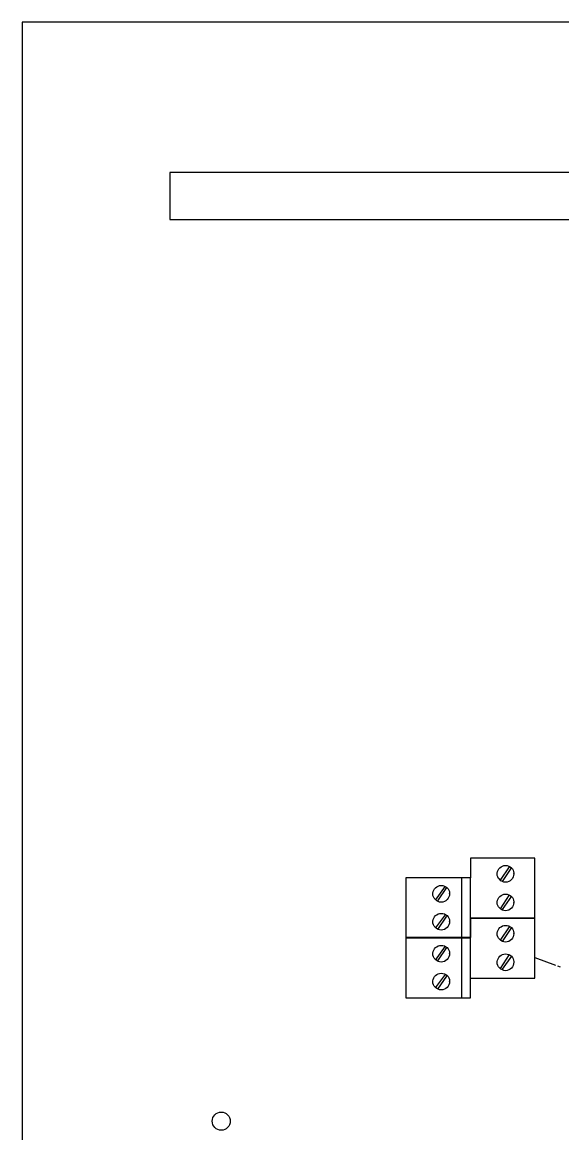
# Model space of a CAD drawing. Header units: metres. Extents: x 0 to 595, y 0 to 842.
# Drawn here: x 0 to 207.3, y 415.8 to 842 of the extents above; entities that cross this region are included whole.
import ezdxf

# ---------------------------------------------------------------- set-up
doc = ezdxf.new("R2010")
doc.units = ezdxf.units.M
doc.layers.add('BORDER', color=2, linetype='Continuous')
doc.layers.add('SCHEMATICS', color=7, linetype='Continuous')

msp = doc.modelspace()

# ---------------------------------------------------------------- linework, layer by layer
at = {"layer": 'BORDER', "color": 2}
msp.add_lwpolyline([(0, 0), (595, 0), (595, 842), (0, 842), (0, 0)], dxfattribs=at)
at = {"layer": 'SCHEMATICS', "color": 7}
for p, q in [((196.58, 521.43), (171.99, 521.43)), ((171.99, 521.43), (171.99, 513.96)), ((196.58, 521.43), (171.99, 521.43)), ((171.99, 521.43), (171.99, 513.96)), ((196.58, 498.45), (196.58, 521.43)), ((196.58, 498.45), (196.58, 521.43)), ((183.46, 513.04), (186.93, 518.11)), ((184.26, 512.5), (187.73, 517.84)), ((171.99, 513.96), (147.13, 513.96)), ((147.13, 513.96), (147.13, 490.91)), ((147.13, 513.96), (147.13, 490.91)), ((171.99, 513.96), (147.13, 513.96)), ((168.58, 490.91), (168.58, 513.96)), ((171.99, 490.91), (171.99, 513.96)), ((182.12, 515.44), (182.12, 515.71)), ((188.53, 515.71), (188.53, 515.44)), ((157.47, 507.78), (157.47, 508.05)), ((158.54, 505.37), (162.28, 510.72)), ((159.34, 505.11), (162.81, 510.18)), ((163.88, 508.05), (163.88, 507.78)), ((183.46, 502.08), (186.93, 507.42)), ((182.12, 504.48), (182.12, 504.75)), ((184.26, 501.81), (187.74, 506.89)), ((188.53, 504.75), (188.53, 504.48)), ((158.54, 494.68), (162.28, 499.76)), ((159.34, 494.15), (162.81, 499.22)), ((157.47, 497.09), (157.47, 497.35)), ((163.88, 497.35), (163.88, 497.09)), ((196.58, 498.47), (171.99, 498.47)), ((171.99, 498.47), (171.99, 491)), ((196.58, 498.47), (171.99, 498.47)), ((171.99, 498.47), (171.99, 491)), ((171.99, 490.91), (171.99, 498.45)), ((171.99, 498.45), (196.58, 498.45)), ((171.99, 498.45), (196.58, 498.45)), ((183.46, 490.08), (186.93, 495.15)), ((184.26, 489.54), (187.74, 494.88)), ((196.58, 475.48), (196.58, 498.47)), ((196.58, 475.48), (196.58, 498.47)), ((171.99, 491), (147.13, 491)), ((147.13, 491), (147.13, 467.95)), ((147.13, 491), (147.13, 467.95)), ((171.99, 491), (147.13, 491)), ((147.13, 490.91), (171.99, 490.91)), ((147.13, 490.91), (171.99, 490.91)), ((168.58, 467.95), (168.58, 491)), ((171.99, 467.95), (171.99, 491)), ((182.12, 492.48), (182.12, 492.75)), ((188.54, 492.75), (188.54, 492.48)), ((158.54, 482.41), (162.28, 487.76)), ((159.34, 482.15), (162.82, 487.22)), ((157.47, 484.82), (157.47, 485.09)), ((163.89, 485.09), (163.89, 484.82)), ((182.13, 481.52), (182.13, 481.79)), ((183.46, 479.12), (186.94, 484.46)), ((184.26, 478.85), (187.74, 483.93)), ((188.54, 481.79), (188.54, 481.52)), ((204.66, 480.33), (196.68, 483.27)), ((206.49, 479.65), (205.49, 480.02)), ((157.47, 474.13), (157.47, 474.39)), ((158.54, 471.72), (162.28, 476.8)), ((159.34, 471.18), (162.82, 476.26)), ((163.88, 474.39), (163.88, 474.13)), ((171.99, 467.95), (171.99, 475.48)), ((171.99, 475.48), (196.58, 475.48)), ((171.99, 475.48), (196.58, 475.48)), ((147.13, 467.95), (171.99, 467.95)), ((147.13, 467.95), (171.99, 467.95))]:
    msp.add_line(p, q, dxfattribs=at)
for points in [[(56.64, 766.34), (566.88, 766.34), (566.88, 784.34), (56.64, 784.34), (56.64, 766.34)], [(182.12, 515.71), (182.27, 516.3), (182.51, 516.84), (182.83, 517.34), (183.22, 517.78), (183.68, 518.14), (184.19, 518.41), (184.74, 518.59), (185.33, 518.65)], [(185.33, 518.65), (186, 518.59), (186.62, 518.41), (187.16, 518.14), (187.63, 517.78), (188.01, 517.34), (188.3, 516.84), (188.47, 516.3), (188.53, 515.71)], [(182.12, 515.71), (182.12, 515.71), (182.12, 515.71), (182.12, 515.71), (182.12, 515.71), (182.12, 515.71), (182.12, 515.71), (182.12, 515.71), (182.12, 515.71)], [(185.33, 512.23), (184.73, 512.31), (184.15, 512.51), (183.61, 512.83), (183.12, 513.24), (182.71, 513.72), (182.4, 514.26), (182.19, 514.84), (182.12, 515.44)], [(188.53, 515.44), (188.47, 514.84), (188.3, 514.26), (188.01, 513.72), (187.63, 513.24), (187.16, 512.83), (186.62, 512.51), (186, 512.31), (185.33, 512.23)], [(188.53, 515.44), (188.53, 515.45), (188.53, 515.48), (188.53, 515.51), (188.53, 515.54), (188.53, 515.56), (188.53, 515.55), (188.53, 515.52), (188.53, 515.44)], [(157.47, 508.05), (157.62, 508.63), (157.86, 509.18), (158.18, 509.68), (158.57, 510.12), (159.03, 510.48), (159.53, 510.76), (160.09, 510.93), (160.68, 510.99)], [(157.47, 508.05), (157.47, 508.05), (157.47, 508.05), (157.47, 508.05), (157.47, 508.05), (157.47, 508.05), (157.47, 508.05), (157.47, 508.05), (157.47, 508.05)], [(160.68, 504.57), (160.08, 504.64), (159.5, 504.85), (158.96, 505.16), (158.47, 505.57), (158.06, 506.06), (157.74, 506.6), (157.54, 507.18), (157.47, 507.78)], [(160.68, 510.99), (161.35, 510.93), (161.97, 510.76), (162.51, 510.48), (162.98, 510.12), (163.36, 509.68), (163.64, 509.18), (163.82, 508.63), (163.88, 508.05)], [(163.88, 507.78), (163.82, 507.18), (163.64, 506.6), (163.36, 506.06), (162.98, 505.57), (162.51, 505.16), (161.97, 504.85), (161.35, 504.64), (160.68, 504.57)], [(163.88, 507.78), (163.88, 507.79), (163.88, 507.82), (163.88, 507.85), (163.88, 507.88), (163.88, 507.9), (163.88, 507.89), (163.88, 507.86), (163.88, 507.78)], [(182.12, 504.75), (182.27, 505.34), (182.51, 505.89), (182.83, 506.38), (183.22, 506.82), (183.68, 507.18), (184.19, 507.46), (184.74, 507.63), (185.33, 507.69)], [(185.33, 507.69), (186, 507.63), (186.62, 507.46), (187.16, 507.18), (187.63, 506.82), (188.01, 506.38), (188.3, 505.89), (188.47, 505.34), (188.53, 504.75)], [(182.12, 504.75), (182.12, 504.75), (182.12, 504.75), (182.12, 504.75), (182.12, 504.75), (182.12, 504.75), (182.12, 504.75), (182.12, 504.75), (182.12, 504.75)], [(185.33, 501.28), (184.73, 501.35), (184.15, 501.55), (183.61, 501.87), (183.12, 502.28), (182.71, 502.76), (182.4, 503.3), (182.19, 503.88), (182.12, 504.48)], [(188.53, 504.48), (188.47, 503.88), (188.3, 503.3), (188.01, 502.76), (187.63, 502.28), (187.16, 501.87), (186.62, 501.55), (186, 501.35), (185.33, 501.28)], [(188.53, 504.48), (188.53, 504.49), (188.53, 504.52), (188.53, 504.55), (188.53, 504.58), (188.53, 504.6), (188.53, 504.6), (188.53, 504.56), (188.53, 504.48)], [(157.47, 497.35), (157.62, 497.94), (157.86, 498.49), (158.18, 498.99), (158.57, 499.43), (159.02, 499.79), (159.53, 500.06), (160.09, 500.23), (160.68, 500.29)], [(160.68, 500.29), (161.35, 500.23), (161.96, 500.06), (162.51, 499.79), (162.98, 499.43), (163.36, 498.99), (163.64, 498.49), (163.82, 497.94), (163.88, 497.35)], [(157.47, 497.35), (157.47, 497.35), (157.47, 497.35), (157.47, 497.35), (157.47, 497.35), (157.47, 497.35), (157.47, 497.35), (157.47, 497.35), (157.47, 497.35)], [(160.68, 493.88), (160.08, 493.95), (159.5, 494.16), (158.95, 494.47), (158.47, 494.88), (158.06, 495.37), (157.74, 495.91), (157.54, 496.49), (157.47, 497.09)], [(163.88, 497.09), (163.82, 496.49), (163.64, 495.91), (163.36, 495.37), (162.98, 494.88), (162.51, 494.47), (161.96, 494.16), (161.35, 493.95), (160.68, 493.88)], [(163.88, 497.09), (163.88, 497.1), (163.88, 497.12), (163.88, 497.16), (163.88, 497.19), (163.88, 497.2), (163.88, 497.2), (163.88, 497.16), (163.88, 497.09)], [(182.12, 492.75), (182.27, 493.33), (182.51, 493.88), (182.83, 494.38), (183.22, 494.82), (183.68, 495.18), (184.19, 495.45), (184.74, 495.63), (185.33, 495.69)], [(185.33, 495.69), (186, 495.63), (186.62, 495.45), (187.17, 495.18), (187.63, 494.82), (188.02, 494.38), (188.3, 493.88), (188.48, 493.33), (188.54, 492.75)], [(182.12, 492.75), (182.12, 492.75), (182.12, 492.75), (182.12, 492.75), (182.12, 492.75), (182.12, 492.75), (182.12, 492.75), (182.12, 492.75), (182.12, 492.75)], [(185.33, 489.27), (184.73, 489.35), (184.15, 489.55), (183.61, 489.87), (183.13, 490.28), (182.72, 490.76), (182.4, 491.3), (182.2, 491.88), (182.12, 492.48)], [(188.54, 492.48), (188.48, 491.88), (188.3, 491.3), (188.02, 490.76), (187.63, 490.28), (187.17, 489.87), (186.62, 489.55), (186, 489.35), (185.33, 489.27)], [(188.54, 492.48), (188.54, 492.49), (188.54, 492.52), (188.54, 492.55), (188.54, 492.58), (188.54, 492.6), (188.54, 492.59), (188.54, 492.56), (188.54, 492.48)], [(157.47, 485.09), (157.62, 485.67), (157.86, 486.22), (158.18, 486.72), (158.57, 487.16), (159.03, 487.52), (159.54, 487.79), (160.09, 487.97), (160.68, 488.03)], [(160.68, 488.03), (161.35, 487.97), (161.97, 487.79), (162.52, 487.52), (162.98, 487.16), (163.36, 486.72), (163.65, 486.22), (163.82, 485.67), (163.89, 485.09)], [(157.47, 485.09), (157.47, 485.09), (157.47, 485.09), (157.47, 485.09), (157.47, 485.09), (157.47, 485.09), (157.47, 485.09), (157.47, 485.09), (157.47, 485.09)], [(160.68, 481.61), (160.08, 481.68), (159.5, 481.89), (158.96, 482.2), (158.47, 482.61), (158.06, 483.1), (157.75, 483.64), (157.54, 484.22), (157.47, 484.82)], [(163.89, 484.82), (163.82, 484.22), (163.65, 483.64), (163.36, 483.1), (162.98, 482.61), (162.52, 482.2), (161.97, 481.89), (161.35, 481.68), (160.68, 481.61)], [(163.89, 484.82), (163.89, 484.83), (163.89, 484.86), (163.89, 484.89), (163.89, 484.92), (163.89, 484.94), (163.89, 484.93), (163.89, 484.9), (163.89, 484.82)], [(182.13, 481.79), (182.27, 482.38), (182.51, 482.92), (182.83, 483.42), (183.23, 483.86), (183.68, 484.22), (184.19, 484.49), (184.74, 484.67), (185.33, 484.73)], [(182.13, 481.79), (182.13, 481.79), (182.13, 481.79), (182.13, 481.79), (182.13, 481.79), (182.13, 481.79), (182.13, 481.79), (182.13, 481.79), (182.13, 481.79)], [(185.33, 484.73), (186.01, 484.67), (186.62, 484.49), (187.17, 484.22), (187.64, 483.86), (188.02, 483.42), (188.3, 482.92), (188.48, 482.38), (188.54, 481.79)], [(188.54, 481.52), (188.54, 481.53), (188.54, 481.56), (188.54, 481.59), (188.54, 481.62), (188.54, 481.64), (188.54, 481.64), (188.54, 481.6), (188.54, 481.52)], [(185.33, 478.31), (184.73, 478.39), (184.15, 478.59), (183.61, 478.91), (183.13, 479.32), (182.72, 479.8), (182.4, 480.34), (182.2, 480.92), (182.13, 481.52)], [(188.54, 481.52), (188.48, 480.92), (188.3, 480.34), (188.02, 479.8), (187.64, 479.32), (187.17, 478.91), (186.62, 478.59), (186.01, 478.39), (185.33, 478.31)], [(157.47, 474.39), (157.62, 474.98), (157.86, 475.53), (158.18, 476.03), (158.57, 476.46), (159.03, 476.83), (159.54, 477.1), (160.09, 477.27), (160.68, 477.33)], [(157.47, 474.39), (157.47, 474.39), (157.47, 474.39), (157.47, 474.39), (157.47, 474.39), (157.47, 474.39), (157.47, 474.39), (157.47, 474.39), (157.47, 474.39)], [(160.68, 470.92), (160.08, 470.99), (159.5, 471.19), (158.96, 471.51), (158.47, 471.92), (158.06, 472.41), (157.75, 472.95), (157.54, 473.53), (157.47, 474.13)], [(160.68, 477.33), (161.35, 477.27), (161.97, 477.1), (162.51, 476.83), (162.98, 476.46), (163.36, 476.03), (163.65, 475.53), (163.82, 474.98), (163.88, 474.39)], [(163.88, 474.13), (163.82, 473.53), (163.65, 472.95), (163.36, 472.41), (162.98, 471.92), (162.51, 471.51), (161.97, 471.19), (161.35, 470.99), (160.68, 470.92)], [(163.88, 474.13), (163.88, 474.14), (163.88, 474.16), (163.88, 474.2), (163.88, 474.23), (163.88, 474.24), (163.88, 474.24), (163.88, 474.2), (163.88, 474.13)], [(72.86, 420.59), (72.93, 421.3), (73.13, 421.96), (73.45, 422.55), (73.88, 423.07), (74.4, 423.49), (74.99, 423.81), (75.65, 424.01), (76.35, 424.08)], [(76.35, 424.08), (77.04, 424.01), (77.68, 423.81), (78.26, 423.49), (78.77, 423.07), (79.19, 422.55), (79.51, 421.96), (79.71, 421.3), (79.78, 420.59)], [(76.35, 417.11), (75.65, 417.18), (74.99, 417.39), (74.4, 417.72), (73.88, 418.15), (73.45, 418.67), (73.13, 419.26), (72.93, 419.91), (72.86, 420.59)], [(79.78, 420.59), (79.71, 419.91), (79.51, 419.26), (79.19, 418.67), (78.77, 418.15), (78.26, 417.72), (77.68, 417.39), (77.04, 417.18), (76.35, 417.11)]]:
    msp.add_lwpolyline(points, dxfattribs=at)

doc.saveas('drawing.dxf')
